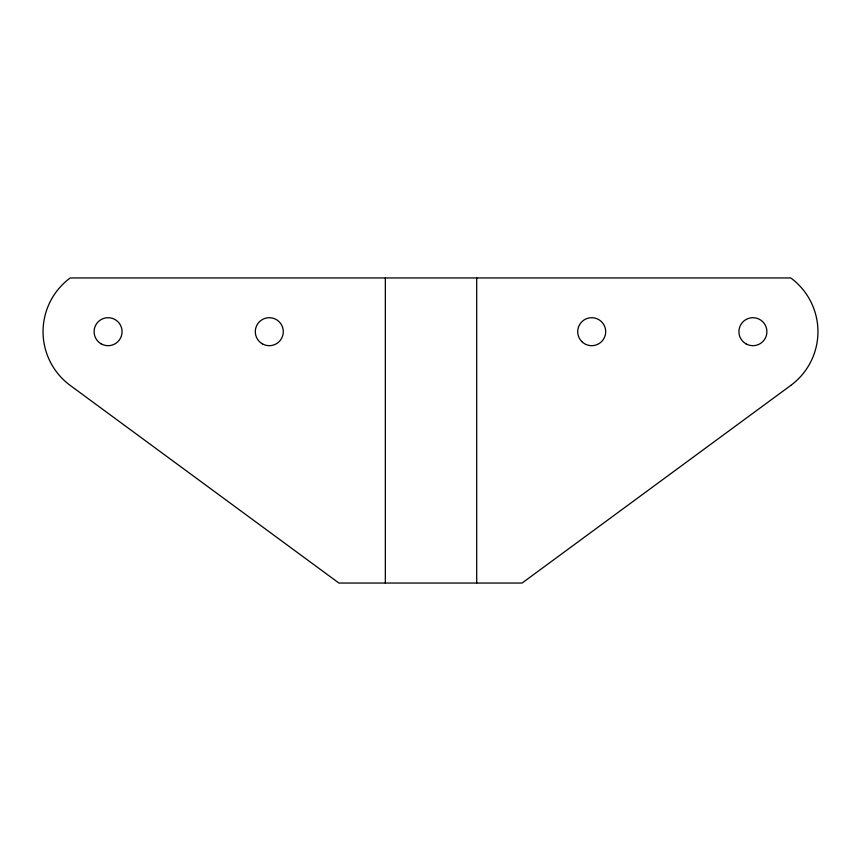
<?xml version="1.0" encoding="UTF-8"?>
<svg xmlns="http://www.w3.org/2000/svg" width="861" height="861" viewBox="0 0 861 861"><rect width="100%" height="100%" fill="white"/><g stroke="black" fill="none" stroke-linecap="round" stroke-linejoin="round"><path stroke-width="1.29" d="M476.693 277.952L476.693 583.048M385.341 277.952L385.341 583.048M790.764 385.427L522.089 583.048L338.911 583.048L70.236 385.427A66.706 66.706 0 0 1 70.236 277.952L790.764 277.952A66.706 66.706 0 0 1 790.764 385.427M101.092 343.808A13.991 13.991 0 0 0 122.079 331.689A13.991 13.991 0 0 0 101.092 319.571A13.991 13.991 0 0 0 101.092 343.808M262.293 343.808A13.991 13.991 0 0 0 283.291 331.689A13.991 13.991 0 0 0 262.293 319.571A13.991 13.991 0 0 0 262.293 343.808M581.81 341.591A13.991 13.991 0 0 0 605.218 335.316A13.991 13.991 0 0 0 588.085 318.172A13.991 13.991 0 0 0 581.81 341.591M745.917 343.808A13.991 13.991 0 0 0 766.903 331.689A13.991 13.991 0 0 0 745.917 319.571A13.991 13.991 0 0 0 745.917 343.808"/></g></svg>
